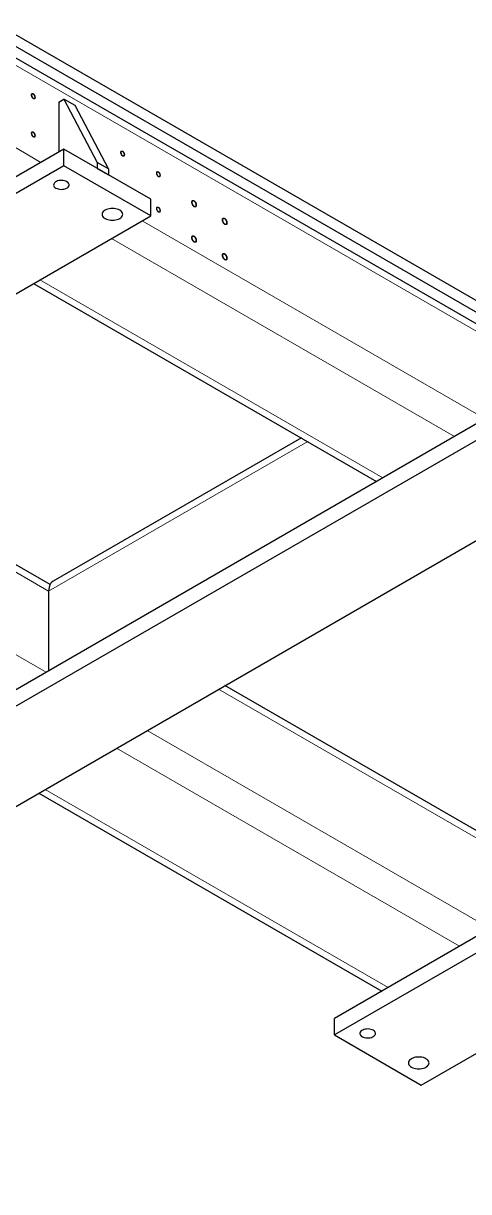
# Model space of a CAD drawing. Header units: millimetres. Extents: x 30 to 8380, y 30 to 5898.
# Drawn here: x 568 to 876, y 4260 to 5069 of the extents above; entities that cross this region are included whole.
import ezdxf

# ---------------------------------------------------------------- set-up
doc = ezdxf.new("R2010")
doc.units = ezdxf.units.MM
doc.header["$LTSCALE"] = 10

msp = doc.modelspace()

# ---------------------------------------------------------------- linework, layer by layer
at = {"color": 7, "linetype": 'Continuous', "lineweight": 25}
for p, q in [((548.9571135, 5068.8120266), (2161.1605746, 4138.1067791)), ((548.9571135, 5060.6466184), (2161.1605746, 4129.941371)), ((2164.4173244, 4120.0706863), (545.1427955, 5054.8579743)), ((592.4441805, 5014.3121406), (595.9797144, 5016.3531609)), ((592.4441805, 5014.3121406), (592.4441805, 4979.6048433)), ((595.9797144, 5016.3531609), (618.9606848, 4972.4619359)), ((603.757889, 5011.8629163), (595.9797144, 5016.3531609)), ((626.7388594, 4967.9716912), (603.757889, 5011.8629163)), ((595.9797144, 4981.6458636), (168.1801118, 4734.6824098)), ((595.9797144, 4970.2142922), (595.9797144, 4981.6458636)), ((656.0837908, 4946.9485189), (595.9797144, 4981.6458636)), ((595.9797144, 4970.2142922), (168.1801118, 4723.2508384)), ((656.0837908, 4935.5169475), (595.9797144, 4970.2142922)), ((618.9606848, 4972.4619359), (618.9606848, 4968.3792318)), ((626.7388594, 4967.9716912), (618.9606848, 4972.4619359)), ((618.9606848, 4968.3792318), (626.7388594, 4963.8889872)), ((626.7388594, 4967.9716912), (626.7388594, 4963.8889872)), ((656.0837908, 4935.5169475), (656.0837908, 4946.9485189)), ((228.2841882, 4688.5534937), (656.0837908, 4935.5169475)), ((574.9714208, 4888.691773), (812.5576902, 4751.5361391)), ((903.5711642, 4804.0770993), (475.7715616, 4557.1136455)), ((903.5711642, 4792.6455279), (475.7715616, 4545.6820741)), ((586.3260304, 4680.0279107), (399.9209378, 4787.6372802)), ((760.4235956, 4781.6325112), (588.4803239, 4682.3717733)), ((535.875638, 4510.9847293), (963.6752406, 4757.9481832)), ((585.3731127, 4675.5041012), (585.3731127, 4620.3852741)), ((1211.1626141, 4626.508335), (783.3630114, 4379.5448811)), ((1211.1626141, 4615.0767636), (783.3630114, 4368.1133098)), ((893.9174802, 4502.4591464), (707.5123876, 4610.0685158)), ((843.4670878, 4333.415965), (1271.2666905, 4580.3794188)), ((578.5069547, 4535.5952646), (816.0932241, 4398.4396307)), ((815.3704862, 4398.022403), (815.5996216, 4398.7245814)), ((783.3630114, 4368.1133098), (783.3630114, 4379.5448811)), ((783.3630114, 4368.1133098), (843.4670878, 4333.415965))]:
    msp.add_line(p, q, dxfattribs=at)
at = {"color": 8, "linetype": 'Continuous', "lineweight": 18}
for p, q in [((548.2500067, 5047.9903022), (2167.5245356, 4113.2030142)), ((548.2500067, 4990.8324454), (580.0715359, 4972.4622676)), ((650.0767163, 4932.0491372), (887.6629857, 4794.8935033)), ((628.8617888, 4919.8020202), (866.4480582, 4782.6463864)), ((579.3643141, 4891.2277363), (816.9505835, 4754.0721024)), ((395.5263204, 4785.1003215), (585.3731127, 4675.5041012)), ((764.818213, 4779.0955526), (585.3731127, 4675.5041012)), ((346.0208004, 4756.5213931), (583.6070698, 4619.3657592)), ((703.1177703, 4607.5315572), (892.9645625, 4497.9353369)), ((653.6122502, 4578.9526288), (891.1985196, 4441.7969949)), ((632.3973227, 4566.7055119), (869.9835921, 4429.549878)), ((582.8998481, 4538.131228), (820.4861175, 4400.9755941))]:
    msp.add_line(p, q, dxfattribs=at)
at = {"color": 7, "linetype": 'Continuous', "lineweight": 25, "flags": 128}
for points in [[(575.9685925, 5017.699239), (575.9034604, 5018.1875606), (575.7151222, 5018.6981649), (575.4239873, 5019.1757199), (575.0616046, 5019.5684753), (574.6672439, 5019.8338698), (574.2836403, 5019.9431439), (573.9523633, 5019.884456), (573.7093118, 5019.6641658), (573.5808243, 5019.3061452), (573.5808243, 5018.8491913), (573.7093118, 5018.3428222), (573.9523633, 5017.8419107), (574.2836403, 5017.4007385), (574.6672439, 5017.0671133), (575.0616046, 5016.8771887), (575.4239873, 5016.8515459), (575.7151222, 5016.9929637), (575.9034604, 5017.2861173), (575.9685925, 5017.699239)], [(575.9685925, 4991.1616626), (575.9034604, 4991.6499842), (575.7151222, 4992.1605885), (575.4239873, 4992.6381435), (575.0616046, 4993.0308989), (574.6672439, 4993.2962934), (574.2836403, 4993.4055675), (573.9523633, 4993.3468796), (573.7093118, 4993.1265894), (573.5808243, 4992.7685688), (573.5808243, 4992.3116149), (573.7093118, 4991.8052458), (573.9523633, 4991.3043343), (574.2836403, 4990.8631621), (574.6672439, 4990.5295369), (575.0616046, 4990.3396123), (575.4239873, 4990.3139695), (575.7151222, 4990.4553873), (575.9034604, 4990.7485409), (575.9685925, 4991.1616626)], [(637.8404359, 4977.89868), (637.7753038, 4978.3870016), (637.5869656, 4978.8976059), (637.2958306, 4979.375161), (636.9334479, 4979.7679163), (636.5390872, 4980.0333109), (636.1554837, 4980.1425849), (635.8242067, 4980.083897), (635.5811552, 4979.8636068), (635.4526676, 4979.5055862), (635.4526676, 4979.0486324), (635.5811552, 4978.5422632), (635.8242067, 4978.0413518), (636.1554837, 4977.6001795), (636.5390872, 4977.2665544), (636.9334479, 4977.0766298), (637.2958306, 4977.050987), (637.5869656, 4977.1924048), (637.7753038, 4977.4855584), (637.8404359, 4977.89868)], [(662.5891732, 4963.6115381), (662.5240411, 4964.0998597), (662.3357029, 4964.610464), (662.044568, 4965.088019), (661.6821853, 4965.4807744), (661.2878246, 4965.7461689), (660.904221, 4965.855443), (660.572944, 4965.796755), (660.3298925, 4965.5764649), (660.201405, 4965.2184443), (660.201405, 4964.7614904), (660.3298925, 4964.2551213), (660.572944, 4963.7542098), (660.904221, 4963.3130376), (661.2878246, 4962.9794124), (661.6821853, 4962.7894878), (662.044568, 4962.763845), (662.3357029, 4962.9052628), (662.5240411, 4963.1984164), (662.5891732, 4963.6115381)], [(590.4112485, 4954.7535636), (591.1743392, 4954.3877581), (592.0408721, 4954.1091269), (592.9813383, 4953.9271586), (593.9637114, 4953.8480499), (594.9545379, 4953.8744947), (595.9200764, 4954.0055924), (596.8274465, 4954.2368788), (597.6457491, 4954.5604775), (598.3471176, 4954.965369), (598.9076678, 4955.437765), (599.308311, 4955.9615786), (599.5354035, 4956.5189721), (599.5812122, 4957.0909641), (599.444177, 4957.658076), (599.1289645, 4958.2009956), (598.6463089, 4958.7012343), (598.0126464, 4959.1417572), (597.2495557, 4959.5075628), (596.3830229, 4959.7861939), (595.4425567, 4959.9681622), (594.4601836, 4960.047271), (593.4693571, 4960.0208262), (592.5038186, 4959.8897284), (591.5964484, 4959.6584421), (590.7781459, 4959.3348433), (590.0767774, 4958.9299519), (589.5162271, 4958.4575559), (589.115584, 4957.9337422), (588.8884914, 4957.3763487), (588.8426827, 4956.8043568), (588.9797179, 4956.2372449), (589.2949304, 4955.6943253), (589.777586, 4955.1940865), (590.4112485, 4954.7535636)], [(687.6384309, 4943.0268533), (687.5716746, 4943.5768352), (687.377337, 4944.155024), (687.072686, 4944.7100452), (686.6847911, 4945.1925827), (686.2481186, 4945.5597609), (685.8014686, 4945.7789545), (685.3845281, 4945.8306871), (685.0343439, 4945.710362), (684.7820315, 4945.4286707), (684.6500099, 4945.0106426), (684.6500099, 4944.4934215), (684.7820315, 4943.9229646), (685.0343439, 4943.3499596), (685.3845281, 4942.8253204), (685.8014686, 4942.3956637), (686.2481186, 4942.0991661), (686.6847911, 4941.962173), (687.072686, 4941.9968566), (687.377337, 4942.2001353), (687.5716746, 4942.5539468), (687.6384309, 4943.0268533)], [(624.5291507, 4933.6290037), (625.3793166, 4933.2098292), (626.3326042, 4932.8725919), (627.3655404, 4932.6255958), (628.452691, 4932.4749227), (629.5672865, 4932.4242827), (630.6818821, 4932.4749227), (631.7690326, 4932.6255958), (632.8019688, 4932.8725919), (633.7552565, 4933.2098292), (634.6054223, 4933.6290037), (635.3315326, 4934.1197941), (635.915708, 4934.6701153), (636.3435642, 4935.2664167), (636.604566, 4935.8940153), (636.6922865, 4936.5374576), (636.604566, 4937.1809), (636.3435642, 4937.8084986), (635.915708, 4938.4048), (635.3315326, 4938.9551212), (634.6054223, 4939.4459115), (633.7552565, 4939.8650861), (632.8019688, 4940.2023233), (631.7690326, 4940.4493195), (630.6818821, 4940.5999926), (629.5672865, 4940.6506326), (628.452691, 4940.5999926), (627.3655404, 4940.4493195), (626.3326042, 4940.2023233), (625.3793166, 4939.8650861), (624.5291507, 4939.4459115), (623.8030404, 4938.9551212), (623.218865, 4938.4048), (622.7910089, 4937.8084986), (622.5300071, 4937.1809), (622.4422865, 4936.5374576), (622.5300071, 4935.8940153), (622.7910089, 4935.2664167), (623.218865, 4934.6701153), (623.8030404, 4934.1197941), (624.5291507, 4933.6290037)], [(662.5891732, 4939.1153137), (662.5240411, 4939.6036353), (662.3357029, 4940.1142396), (662.044568, 4940.5917947), (661.6821853, 4940.98455), (661.2878246, 4941.2499446), (660.904221, 4941.3592186), (660.572944, 4941.3005307), (660.3298925, 4941.0802405), (660.201405, 4940.7222199), (660.201405, 4940.2652661), (660.3298925, 4939.7588969), (660.572944, 4939.2579855), (660.904221, 4938.8168132), (661.2878246, 4938.4831881), (661.6821853, 4938.2932634), (662.044568, 4938.2676206), (662.3357029, 4938.4090385), (662.5240411, 4938.7021921), (662.5891732, 4939.1153137)], [(708.8516344, 4930.7807316), (708.784878, 4931.3307135), (708.5905404, 4931.9089023), (708.2858894, 4932.4639235), (707.8979946, 4932.946461), (707.461322, 4933.3136393), (707.0146721, 4933.5328328), (706.5977315, 4933.5845654), (706.2475473, 4933.4642403), (705.9952349, 4933.182549), (705.8632134, 4932.7645209), (705.8632134, 4932.2472998), (705.9952349, 4931.6768429), (706.2475473, 4931.1038379), (706.5977315, 4930.5791988), (707.0146721, 4930.149542), (707.461322, 4929.8530445), (707.8979946, 4929.7160513), (708.2858894, 4929.750735), (708.5905404, 4929.9540136), (708.784878, 4930.3078251), (708.8516344, 4930.7807316)], [(687.6384309, 4918.530629), (687.5716746, 4919.0806108), (687.377337, 4919.6587997), (687.072686, 4920.2138209), (686.6847911, 4920.6963584), (686.2481186, 4921.0635366), (685.8014686, 4921.2827301), (685.3845281, 4921.3344627), (685.0343439, 4921.2141376), (684.7820315, 4920.9324463), (684.6500099, 4920.5144183), (684.6500099, 4919.9971971), (684.7820315, 4919.4267402), (685.0343439, 4918.8537352), (685.3845281, 4918.3290961), (685.8014686, 4917.8994393), (686.2481186, 4917.6029418), (686.6847911, 4917.4659486), (687.072686, 4917.5006323), (687.377337, 4917.7039109), (687.5716746, 4918.0577224), (687.6384309, 4918.530629)], [(708.8516344, 4906.2845073), (708.784878, 4906.8344891), (708.5905404, 4907.412678), (708.2858894, 4907.9676992), (707.8979946, 4908.4502367), (707.461322, 4908.8174149), (707.0146721, 4909.0366085), (706.5977315, 4909.088341), (706.2475473, 4908.9680159), (705.9952349, 4908.6863246), (705.8632134, 4908.2682966), (705.8632134, 4907.7510754), (705.9952349, 4907.1806186), (706.2475473, 4906.6076135), (706.5977315, 4906.0829744), (707.0146721, 4905.6533176), (707.461322, 4905.3568201), (707.8979946, 4905.219827), (708.2858894, 4905.2545106), (708.5905404, 4905.4577893), (708.784878, 4905.8116007), (708.8516344, 4906.2845073)], [(588.4803239, 4682.3717733), (588.4797144, 4682.3714214), (587.6871393, 4681.8048151), (586.9988481, 4681.0819727), (586.4234965, 4680.2119842), (585.9683199, 4679.2057904), (585.6390424, 4678.0760446), (585.4398048, 4676.8369541), (585.3731127, 4675.5041012)], [(802.5432829, 4366.9397231), (803.3063736, 4366.5739176), (804.1729064, 4366.2952864), (805.1133726, 4366.1133181), (806.0957457, 4366.0342094), (807.0865722, 4366.0606541), (808.0521107, 4366.1917519), (808.9594809, 4366.4230383), (809.7777834, 4366.746637), (810.4791519, 4367.1515285), (811.0397022, 4367.6239244), (811.4403453, 4368.1477381), (811.6674379, 4368.7051316), (811.7132466, 4369.2771236), (811.5762114, 4369.8442355), (811.2609989, 4370.3871551), (810.7783433, 4370.8873938), (810.1446808, 4371.3279167), (809.3815901, 4371.6937223), (808.5150572, 4371.9723534), (807.574591, 4372.1543217), (806.5922179, 4372.2334305), (805.6013914, 4372.2069857), (804.6358529, 4372.0758879), (803.7284828, 4371.8446016), (802.9101802, 4371.5210028), (802.2088117, 4371.1161114), (801.6482615, 4370.6437154), (801.2476183, 4370.1199017), (801.0205258, 4369.5625082), (800.9747171, 4368.9905163), (801.1117523, 4368.4234043), (801.4269648, 4367.8804848), (801.9096204, 4367.380246), (802.5432829, 4366.9397231)], [(836.6611851, 4345.8151632), (837.511351, 4345.3959887), (838.4646386, 4345.0587514), (839.4975748, 4344.8117553), (840.5847253, 4344.6610822), (841.6993209, 4344.6104422), (842.8139165, 4344.6610822), (843.901067, 4344.8117553), (844.9340032, 4345.0587514), (845.8872908, 4345.3959887), (846.7374567, 4345.8151632), (847.463567, 4346.3059535), (848.0477424, 4346.8562748), (848.4755986, 4347.4525762), (848.7366003, 4348.0801748), (848.8243209, 4348.7236171), (848.7366003, 4349.3670594), (848.4755986, 4349.9946581), (848.0477424, 4350.5909595), (847.463567, 4351.1412807), (846.7374567, 4351.632071), (845.8872908, 4352.0512456), (844.9340032, 4352.3884828), (843.901067, 4352.635479), (842.8139165, 4352.7861521), (841.6993209, 4352.8367921), (840.5847253, 4352.7861521), (839.4975748, 4352.635479), (838.4646386, 4352.3884828), (837.511351, 4352.0512456), (836.6611851, 4351.632071), (835.9350748, 4351.1412807), (835.3508994, 4350.5909595), (834.9230432, 4349.9946581), (834.6620415, 4349.3670594), (834.5743209, 4348.7236171), (834.6620415, 4348.0801748), (834.9230432, 4347.4525762), (835.3508994, 4346.8562748), (835.9350748, 4346.3059535), (836.6611851, 4345.8151632)]]:
    msp.add_lwpolyline(points, dxfattribs=at)
at = {"color": 7, "linetype": 'Continuous', "lineweight": 18}
for points, knots in [([(576.1805177, 5017.5767778), (576.117895, 5017.1316892), (575.9349891, 5016.7986902), (575.6482587, 5016.6073691), (575.2831812, 5016.5747257), (574.8721953, 5016.7036604), (574.4518189, 5016.9827169), (574.0594042, 5017.3870998), (573.7298191, 5017.8808778), (573.4923486, 5018.4201766), (573.368093, 5018.9570772), (573.368093, 5019.4438736), (573.4923486, 5019.8373117), (573.7298191, 5020.102433), (574.0594042, 5020.2156801), (574.4518189, 5020.1669906), (574.8721953, 5019.9606908), (575.2831812, 5019.6151113), (575.6482587, 5019.1609584), (575.9349891, 5018.6385855), (576.117895, 5018.0944078), (576.1807246, 5017.5767778), (576.1684512, 5017.746728), (576.1807246, 5017.5767778)], [0, 0, 0, 0, 0.0476173917, 0.0952365222, 0.1428556526, 0.190474783, 0.2380939134, 0.2857130438, 0.3333321742, 0.3809513046, 0.428570435, 0.4761895655, 0.5238086959, 0.5714278263, 0.6190469567, 0.6666660871, 0.7142852175, 0.7619043479, 0.8095234783, 0.8571426088, 0.9047617392, 0.9523808696, 1, 1, 1, 1]), ([(576.1805177, 4991.0392014), (576.117895, 4990.5941129), (575.9349891, 4990.2611138), (575.6482587, 4990.0697928), (575.2831812, 4990.0371493), (574.8721953, 4990.1660841), (574.4518189, 4990.4451405), (574.0594042, 4990.8495234), (573.7298191, 4991.3433014), (573.4923486, 4991.8826002), (573.368093, 4992.4195008), (573.368093, 4992.9062972), (573.4923486, 4993.2997354), (573.7298191, 4993.5648566), (574.0594042, 4993.6781037), (574.4518189, 4993.6294143), (574.8721953, 4993.4231145), (575.2831812, 4993.0775349), (575.6482587, 4992.623382), (575.9349891, 4992.1010091), (576.117895, 4991.5568314), (576.1807246, 4991.0392014), (576.1684512, 4991.2091516), (576.1807246, 4991.0392014)], [0, 0, 0, 0, 0.0476173917, 0.0952365222, 0.1428556526, 0.190474783, 0.2380939134, 0.2857130438, 0.3333321742, 0.3809513046, 0.428570435, 0.4761895655, 0.5238086959, 0.5714278263, 0.6190469567, 0.6666660871, 0.7142852175, 0.7619043479, 0.8095234783, 0.8571426088, 0.9047617392, 0.9523808696, 1, 1, 1, 1]), ([(638.0522251, 4977.7762188), (637.9897384, 4977.3311303), (637.8068324, 4976.9981313), (637.5201021, 4976.8068102), (637.1550246, 4976.7741668), (636.7440387, 4976.9031015), (636.3236622, 4977.182158), (635.9312476, 4977.5865408), (635.6016624, 4978.0803188), (635.364192, 4978.6196177), (635.2399364, 4979.1565183), (635.2399364, 4979.6433146), (635.364192, 4980.0367528), (635.6016624, 4980.301874), (635.9312476, 4980.4151212), (636.3236622, 4980.3664317), (636.7440387, 4980.1601319), (637.1550246, 4979.8145524), (637.5201021, 4979.3603994), (637.8068324, 4978.8380265), (637.9897384, 4978.2938488), (638.0525679, 4977.7762188), (638.0402946, 4977.946169), (638.0525679, 4977.7762188)], [0, 0, 0, 0, 0.0476163068, 0.0952354915, 0.1428546761, 0.1904738608, 0.2380930454, 0.2857122301, 0.3333314148, 0.3809505994, 0.4285697841, 0.4761889687, 0.5238081534, 0.5714273381, 0.6190465227, 0.6666657074, 0.714284892, 0.7619040767, 0.8095232614, 0.857142446, 0.9047616307, 0.9523808153, 1, 1, 1, 1]), ([(662.8012657, 4963.4890769), (662.7384757, 4963.0439883), (662.5555698, 4962.7109893), (662.2688394, 4962.5196682), (661.9037619, 4962.4870248), (661.492776, 4962.6159595), (661.0723996, 4962.895016), (660.6799849, 4963.2993989), (660.3503998, 4963.7931769), (660.1129293, 4964.3324757), (659.9886737, 4964.8693763), (659.9886737, 4965.3561727), (660.1129293, 4965.7496108), (660.3503998, 4966.0147321), (660.6799849, 4966.1279792), (661.0723996, 4966.0792897), (661.492776, 4965.8729899), (661.9037619, 4965.5274104), (662.2688394, 4965.0732575), (662.5555698, 4964.5508846), (662.7384757, 4964.0067069), (662.8013052, 4963.4890769), (662.7890319, 4963.6590271), (662.8013052, 4963.4890769)], [0, 0, 0, 0, 0.0476187308, 0.0952377942, 0.1428568577, 0.1904759212, 0.2380949846, 0.2857140481, 0.3333331115, 0.380952175, 0.4285712385, 0.4761903019, 0.5238093654, 0.5714284289, 0.6190474923, 0.6666665558, 0.7142856192, 0.7619046827, 0.8095237462, 0.8571428096, 0.9047618731, 0.9523809365, 1, 1, 1, 1]), ([(687.9031658, 4942.8737768), (687.8380424, 4942.3608699), (687.6462434, 4941.9616895), (687.3424239, 4941.7058411), (686.9491168, 4941.6122996), (686.4954918, 4941.6880027), (686.0151923, 4941.9273358), (685.5438399, 4942.3125487), (685.1163926, 4942.8150719), (684.7645522, 4943.3976355), (684.5144132, 4944.0170335), (684.3845272, 4944.6273279), (684.3845272, 4945.1832561), (684.5144132, 4945.6435872), (684.7645522, 4945.9741808), (685.1163926, 4946.1505182), (685.5438399, 4946.1595212), (686.0151923, 4946.0005222), (686.4954918, 4945.6853133), (686.9491168, 4945.2372722), (687.3424239, 4944.689628), (687.6462434, 4944.082997), (687.8380424, 4943.4623703), (687.903596, 4942.8737768), (687.8908223, 4943.0670319), (687.903596, 4942.8737768)], [0, 0, 0, 0, 0.0434757391, 0.0869541146, 0.1304324901, 0.1739108656, 0.2173892411, 0.2608676166, 0.3043459921, 0.3478243676, 0.3913027431, 0.4347811186, 0.4782594941, 0.5217378696, 0.5652162451, 0.6086946205, 0.652172996, 0.6956513715, 0.739129747, 0.7826081225, 0.826086498, 0.8695648735, 0.913043249, 0.9565216245, 1, 1, 1, 1]), ([(662.8012657, 4938.9928525), (662.7384757, 4938.547764), (662.5555698, 4938.214765), (662.2688394, 4938.0234439), (661.9037619, 4937.9908004), (661.492776, 4938.1197352), (661.0723996, 4938.3987917), (660.6799849, 4938.8031745), (660.3503998, 4939.2969525), (660.1129293, 4939.8362514), (659.9886737, 4940.373152), (659.9886737, 4940.8599483), (660.1129293, 4941.2533865), (660.3503998, 4941.5185077), (660.6799849, 4941.6317549), (661.0723996, 4941.5830654), (661.492776, 4941.3767656), (661.9037619, 4941.0311861), (662.2688394, 4940.5770331), (662.5555698, 4940.0546602), (662.7384757, 4939.5104825), (662.8013052, 4938.9928525), (662.7890319, 4939.1628027), (662.8013052, 4938.9928525)], [0, 0, 0, 0, 0.0476187308, 0.0952377942, 0.1428568577, 0.1904759212, 0.2380949846, 0.2857140481, 0.3333331115, 0.380952175, 0.4285712385, 0.4761903019, 0.5238093654, 0.5714284289, 0.6190474923, 0.6666665558, 0.7142856192, 0.7619046827, 0.8095237462, 0.8571428096, 0.9047618731, 0.9523809365, 1, 1, 1, 1]), ([(709.1164589, 4930.6276551), (709.0512458, 4930.1147482), (708.8594469, 4929.7155678), (708.5556274, 4929.4597194), (708.1623202, 4929.3661779), (707.7086953, 4929.441881), (707.2283958, 4929.6812142), (706.7570434, 4930.0664271), (706.329596, 4930.5689502), (705.9777557, 4931.1515138), (705.7276166, 4931.7709118), (705.5977306, 4932.3812063), (705.5977306, 4932.9371344), (705.7276166, 4933.3974656), (705.9777557, 4933.7280592), (706.329596, 4933.9043965), (706.7570434, 4933.9133995), (707.2283958, 4933.7544005), (707.7086953, 4933.4391916), (708.1623202, 4932.9911505), (708.5556274, 4932.4435063), (708.8594469, 4931.8368753), (709.0512458, 4931.2162486), (709.1167994, 4930.6276551), (709.1040257, 4930.8209103), (709.1167994, 4930.6276551)], [0, 0, 0, 0, 0.0434762633, 0.0869546149, 0.1304329666, 0.1739113183, 0.2173896699, 0.2608680216, 0.3043463733, 0.3478247249, 0.3913030766, 0.4347814283, 0.47825978, 0.5217381316, 0.5652164833, 0.608694835, 0.6521731866, 0.6956515383, 0.73912989, 0.7826082416, 0.8260865933, 0.869564945, 0.9130432967, 0.9565216483, 1, 1, 1, 1]), ([(687.9031658, 4918.3775524), (687.8380424, 4917.8646455), (687.6462434, 4917.4654652), (687.3424239, 4917.2096167), (686.9491168, 4917.1160753), (686.4954918, 4917.1917784), (686.0151923, 4917.4311115), (685.5438399, 4917.8163244), (685.1163926, 4918.3188476), (684.7645522, 4918.9014112), (684.5144132, 4919.5208091), (684.3845272, 4920.1311036), (684.3845272, 4920.6870317), (684.5144132, 4921.1473629), (684.7645522, 4921.4779565), (685.1163926, 4921.6542939), (685.5438399, 4921.6632969), (686.0151923, 4921.5042978), (686.4954918, 4921.189089), (686.9491168, 4920.7410478), (687.3424239, 4920.1934037), (687.6462434, 4919.5867727), (687.8380424, 4918.9661459), (687.903596, 4918.3775524), (687.8908223, 4918.5708076), (687.903596, 4918.3775524)], [0, 0, 0, 0, 0.0434757391, 0.0869541146, 0.1304324901, 0.1739108656, 0.2173892411, 0.2608676166, 0.3043459921, 0.3478243676, 0.3913027431, 0.4347811186, 0.4782594941, 0.5217378696, 0.5652162451, 0.6086946205, 0.652172996, 0.6956513715, 0.739129747, 0.7826081225, 0.826086498, 0.8695648735, 0.913043249, 0.9565216245, 1, 1, 1, 1]), ([(709.1164589, 4906.1314308), (709.0512458, 4905.6185239), (708.8594469, 4905.2193435), (708.5556274, 4904.963495), (708.1623202, 4904.8699536), (707.7086953, 4904.9456567), (707.2283958, 4905.1849898), (706.7570434, 4905.5702027), (706.329596, 4906.0727259), (705.9777557, 4906.6552895), (705.7276166, 4907.2746875), (705.5977306, 4907.8849819), (705.5977306, 4908.44091), (705.7276166, 4908.9012412), (705.9777557, 4909.2318348), (706.329596, 4909.4081722), (706.7570434, 4909.4171752), (707.2283958, 4909.2581761), (707.7086953, 4908.9429673), (708.1623202, 4908.4949262), (708.5556274, 4907.947282), (708.8594469, 4907.340651), (709.0512458, 4906.7200242), (709.1167994, 4906.1314308), (709.1040257, 4906.3246859), (709.1167994, 4906.1314308)], [0, 0, 0, 0, 0.0434762633, 0.0869546149, 0.1304329666, 0.1739113183, 0.2173896699, 0.2608680216, 0.3043463733, 0.3478247249, 0.3913030766, 0.4347814283, 0.47825978, 0.5217381316, 0.5652164833, 0.608694835, 0.6521731866, 0.6956515383, 0.73912989, 0.7826082416, 0.8260865933, 0.869564945, 0.9130432967, 0.9565216483, 1, 1, 1, 1])]:
    msp.add_open_spline(points, degree=3, knots=knots, dxfattribs=at)

doc.saveas('drawing.dxf')
